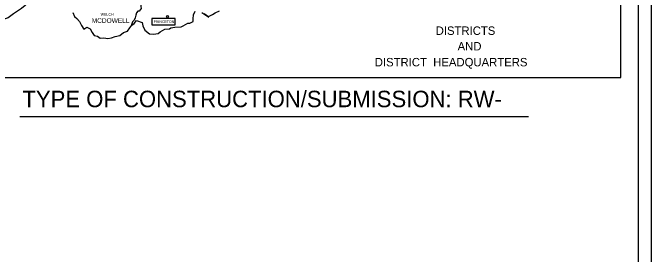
# Model space of a CAD drawing. Extents: x -2430 to 5747, y -3768 to 262.
# Drawn here: x 3373.631 to 3376.225, y -3764.718 to -3763.735 of the extents above; entities that cross this region are included whole.
import ezdxf

# ---------------------------------------------------------------- set-up
doc = ezdxf.new("R2010")
doc.units = 0
doc.layers.add('BORDERS SHEET', color=7, linetype='Continuous')
doc.layers.add('PRINT BORDER', color=7, linetype='Continuous')

msp = doc.modelspace()

# ---------------------------------------------------------------- linework, layer by layer
at = {"layer": 'BORDERS SHEET'}
for p, q in [((3376.1724, -3761.7913), (3376.1724, -3767.5819)), ((3376.1022, -3763.9978), (3376.1022, -3761.8641)), ((3373.349, -3763.9978), (3376.1022, -3763.9978)), ((3376.1022, -3763.9978), (3376.1022, -3763.9978)), ((3373.6596, -3764.1566), (3375.727, -3764.1566))]:
    msp.add_line(p, q, dxfattribs=at)
for points in [[(3373.8187, -3763.6363), (3373.812, -3763.638), (3373.7966, -3763.6427), (3373.7752, -3763.6461), (3373.7718, -3763.6477), (3373.752, -3763.6528), (3373.7332, -3763.6612), (3373.7051, -3763.686), (3373.6665, -3763.7178), (3373.6348, -3763.7397), (3373.6128, -3763.7551), (3373.5745, -3763.7682), (3373.5527, -3763.7682), (3373.5343, -3763.7732), (3373.5111, -3763.7849), (3373.5007, -3763.79)], [(3374.1741, -3763.6832), (3374.1733, -3763.6897), (3374.1582, -3763.6947), (3374.1535, -3763.6964), (3374.1515, -3763.7098), (3374.1535, -3763.7178), (3374.1451, -3763.7279), (3374.14, -3763.7279), (3374.1347, -3763.7346), (3374.1314, -3763.745), (3374.128, -3763.7551), (3374.1247, -3763.7648), (3374.1179, -3763.7716), (3374.113, -3763.7882)], [(3373.8757, -3763.733), (3373.8824, -3763.75), (3373.8922, -3763.7581), (3373.9022, -3763.7698), (3373.9109, -3763.7866), (3373.9207, -3763.8014), (3373.9325, -3763.793), (3373.9459, -3763.7997)], [(3373.9459, -3763.7997), (3373.9542, -3763.8151), (3373.9624, -3763.8268), (3373.976, -3763.8302), (3373.9861, -3763.8383), (3374.0009, -3763.8369), (3374.0176, -3763.8399), (3374.033, -3763.8369), (3374.0478, -3763.8319), (3374.0663, -3763.8268), (3374.0811, -3763.8151), (3374.0981, -3763.8101), (3374.1066, -3763.7964), (3374.1146, -3763.7849), (3374.1247, -3763.7783), (3374.1347, -3763.7665), (3374.1565, -3763.7749), (3374.1599, -3763.7882), (3374.1682, -3763.805), (3374.1867, -3763.8201), (3374.2034, -3763.8218), (3374.2219, -3763.8185), (3374.23, -3763.8117), (3374.2485, -3763.8014), (3374.2685, -3763.7997), (3374.2736, -3763.7964), (3374.2903, -3763.793), (3374.3155, -3763.7914), (3374.3239, -3763.7882), (3374.3423, -3763.7765), (3374.3507, -3763.7765), (3374.3639, -3763.7698), (3374.3639, -3763.7598), (3374.3655, -3763.7433), (3374.3725, -3763.7279)], [(3374.3991, -3763.733), (3374.4273, -3763.7533), (3374.4091, -3763.7397), (3374.4261, -3763.75), (3374.4426, -3763.7413), (3374.4543, -3763.7346), (3374.4708, -3763.7263)]]:
    msp.add_lwpolyline(points, dxfattribs=at)
msp.add_lwpolyline([(3374.1957, -3763.7586), (3374.1957, -3763.7836), (3374.2912, -3763.7836), (3374.2912, -3763.7586)], close=True, dxfattribs=at)
msp.add_circle((3374.26, -3763.7502), 0.00376, dxfattribs=at)
at = {"layer": 'PRINT BORDER'}
msp.add_lwpolyline([(3376.2254, -3767.6517), (3366.9121, -3767.6517), (3366.9121, -3761.7843), (3376.2254, -3761.7843)], close=True, dxfattribs=at)

# ---------------------------------------------------------------- texts
at = {"layer": 'BORDERS SHEET'}
for s, height, p in [('MCDOWELL', 0.01928, (3373.952, -3763.7762)), ('WELCH', 0.01062, (3373.9886, -3763.7469)), ('PRINCETON', 0.01034, (3374.2034, -3763.7765)), ('DISTRICTS', 0.03436, (3375.3496, -3763.8248)), ('AND', 0.03436, (3375.4387, -3763.8883)), ('DISTRICT  HEADQUARTERS', 0.034364, (3375.1021, -3763.953)), ('TYPE OF CONSTRUCTION/SUBMISSION: RW-', 0.067056, (3373.6706, -3764.1192))]:
    msp.add_text(s, height=height, dxfattribs=at).set_placement(p)

doc.saveas('drawing.dxf')
